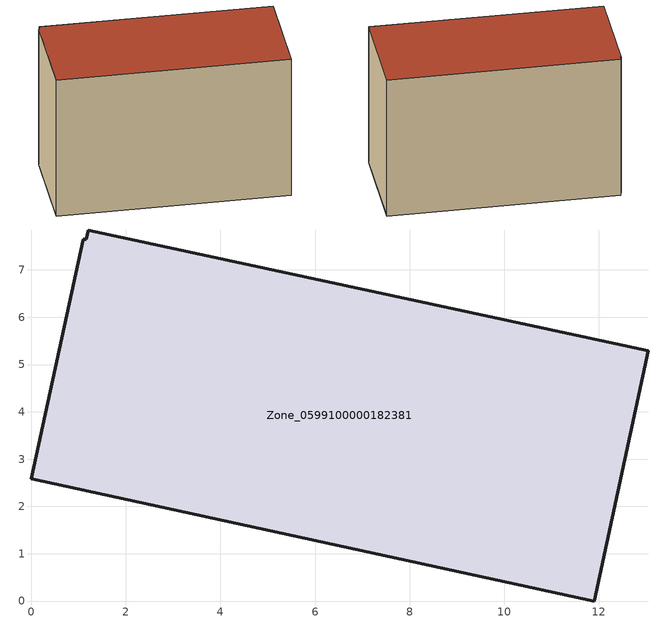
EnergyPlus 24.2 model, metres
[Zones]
Zone_0599100000182381
 floor ground (C_G): 1.16,7.65 1.2,7.84 13.05,5.29 11.91,0 0,2.59 1.09,7.65 z0
 wall outside (C_F): 11.91,0 13.05,5.29 1.2,7.84 1.16,7.65 1.09,7.65 0,2.59 11.91,0 z0:8.07
 roof outside (C_R): 1.2,7.84 1.16,7.65 1.09,7.65 0,2.59 11.91,0 13.05,5.29 z8.07
[BUILDING]
Pand.0599100000182381: North Axis=0; Terrain=City; Loads Convergence Tolerance Value=0.04; Temperature Convergence Tolerance Value=0.4; Solar Distribution=FullExterior; Maximum Number of Warmup Days=25; Minimum Number of Warmup Days=1
[Site:Location]
Rotterdam.The.Hague.AP_ZH_NLD Design_Conditions: Latitude=51.96; Longitude=4.45; Time Zone=1; Elevation=-4.5
[SITE:GROUNDTEMPERATURE:BUILDINGSURFACE]
18, 18, 18, 18, 18, 18, 18, 18, 18, 18, 18, 18
[MATERIAL] Thermal Absorptance=0.9; Solar Absorptance=0.7; Visible Absorptance=0.7
Name | Roughness | Thickness | Conductivity | Density | Specific Heat
G.TI.1975-1991 | MediumSmooth | 0.15 | 0.288461 | 540 | 1210
F.TI.1975-1991 | Rough | 0.3 | 0.230769 | 1920 | 840
R.TI.1975-1991 | MediumRough | 0.2 | 0.153846 | 1500 | 1000
[CONSTRUCTION]
C_G: G.TI.1975-1991
C_F: F.TI.1975-1991
C_R: R.TI.1975-1991
[ZONE]
Zone_0599100000182381: Type=1; Multiplier=1; Ceiling Height=Autocalculate; Volume=Autocalculate; Floor Area=autocalculate; Part of Total Floor Area=Yes
[ZONEINFILTRATION:DESIGNFLOWRATE]
Infil_Zone_0599100000182381: Zone or ZoneList or Space or SpaceList=Zone_0599100000182381; Schedule=AlwaysOn; Design Flow Rate Calculation Method=Flow/Area; Flow Rate per Floor Area=0.003; Constant Term Coefficient=1; Temperature Term Coefficient=0; Velocity Term Coefficient=0; Velocity Squared Term Coefficient=0
[HVACTEMPLATE:ZONE:IDEALLOADSAIRSYSTEM]
Zone_0599100000182381: Maximum Heating Supply Air Temperature=50; Minimum Cooling Supply Air Temperature=13; Maximum Heating Supply Air Humidity Ratio=0.0156; Minimum Cooling Supply Air Humidity Ratio=0.0077; Heating Limit=NoLimit; Cooling Limit=NoLimit; Dehumidification Control Type=ConstantSensibleHeatRatio; Cooling Sensible Heat Ratio=0.7; Dehumidification Setpoint=60; Humidification Control Type=None; Humidification Setpoint=30; Outdoor Air Method=None; Outdoor Air Flow Rate per Person=0.00944; Outdoor Air Flow Rate per Zone Floor Area=0; Outdoor Air Flow Rate per Zone=0; Demand Controlled Ventilation Type=None; Outdoor Air Economizer Type=NoEconomizer; Heat Recovery Type=None; Sensible Heat Recovery Effectiveness=0.7; Latent Heat Recovery Effectiveness=0.65
[ZONECONTROL:THERMOSTAT]
ThermostatControl_Zone_0599100000182381: Zone or ZoneList=Zone_0599100000182381; Control Type Schedule=DualSetpointControlType; Control 1=Thermostat_Zone_0599100000182381; Temperature Difference Between Cutout And Setpoint=0
[THERMOSTATSETPOINT:DUALSETPOINT]
Thermostat_Zone_0599100000182381: Heating Setpoint Temperature Schedule=HeatingSetpoint_Zone_0599100000182381; Cooling Setpoint Temperature Schedule=CoolingSetpoint_Zone_0599100000182381
[SCHEDULE:COMPACT]
HeatingSetpoint_Zone_0599100000182381: Through: 12/31, For: AllDays, Until: 24:00, 21
CoolingSetpoint_Zone_0599100000182381: Through: 12/31, For: AllDays, Until: 24:00, 24
DualSetpointControlType: Through: 12/31, For: AllDays, Until: 24:00, 4
AlwaysOn: Through: 12/31, For: AllDays, Until: 24:00, 1
